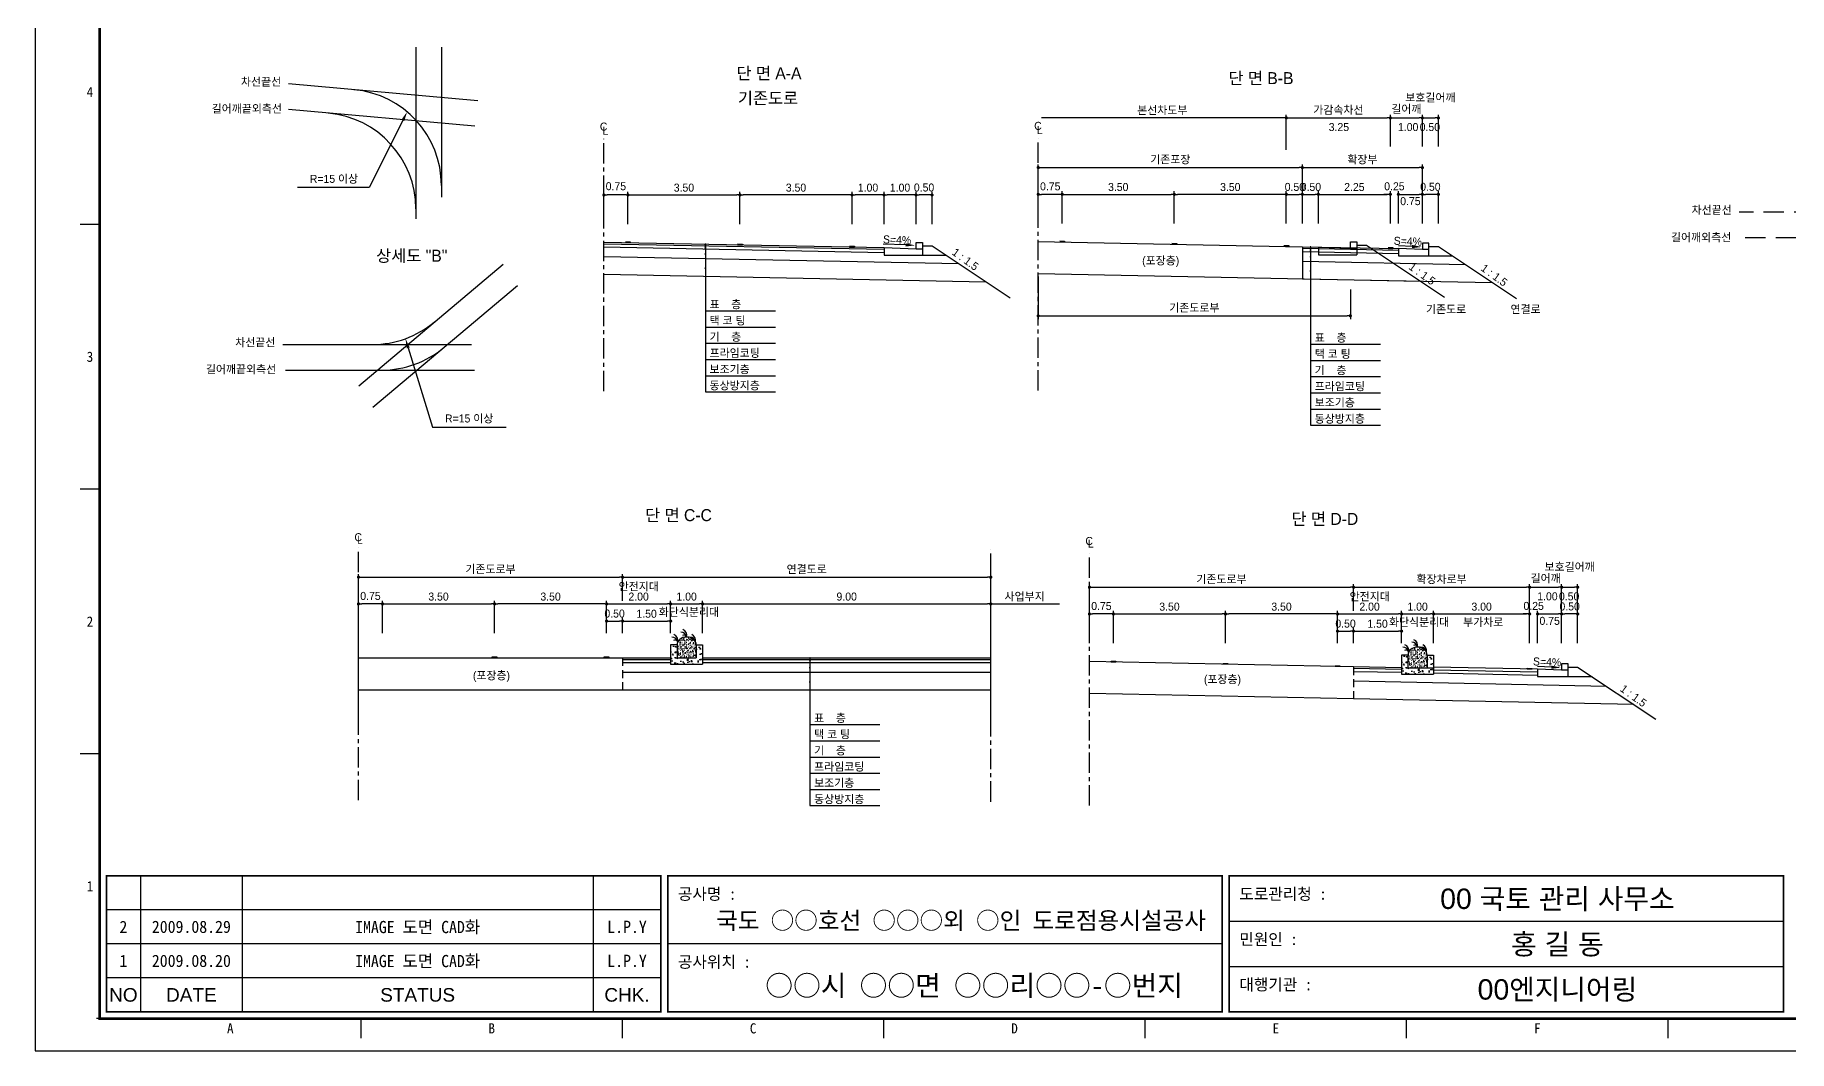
# Model space of a CAD drawing. Header units: millimetres. Extents: x 683 to 1106, y 1 to 300.
# Drawn here: x 682.8 to 956.7, y 0.7 to 159.3 of the extents above; entities that cross this region are included whole.
import ezdxf
from ezdxf.enums import TextEntityAlignment as Align

# ---------------------------------------------------------------- set-up
doc = ezdxf.new("R2010")
doc.units = ezdxf.units.MM
doc.linetypes.add('CENTER', pattern=[50.8, 31.75, -6.35, 6.35, -6.35])
doc.linetypes.add('HIDDEN', pattern=[9.525, 6.35, -3.175])
for name, color, linetype in [('CC-GSTR-0004', 4, 'Continuous'), ('CZ-DIMT-0002', 7, 'Continuous'), ('CZ-EXST-0002', 1, 'Continuous'), ('CZ-LIN1-0007', 7, 'Continuous'), ('CZ-LIN2-0003', 3, 'Continuous'), ('CZ-LINE-0001', 7, 'Continuous'), ('CZ-TEXT-BOX0', 7, 'Continuous'), ('TITLE', 7, 'Continuous')]:
    doc.layers.add(name, color=color, linetype=linetype)
doc.styles.add('견고딕', font='arial.ttf')
doc.styles.add('돋움', font='')
doc.styles.add('돋음체', font='')
doc.styles.get('돋움').set_extended_font_data('Dotum')
doc.styles.get('돋음체').set_extended_font_data('DotumChe')

# ---------------------------------------------------------------- blocks, each defined once
blk = doc.blocks.new('_Dot')
at = {"color": 0, "linetype": 'ByBlock', "lineweight": -2}
blk.add_line((-0.5, 0), (-1, 0), dxfattribs=at)
at = {"color": 0, "linetype": 'ByBlock', "const_width": 0.5}
blk.add_lwpolyline([(-0.25, 0, 1), (0.25, 0, 1)], format="xyb", close=True, dxfattribs=at)

msp = doc.modelspace()

# ---------------------------------------------------------------- hatches: boundary and pattern name
at = {"layer": 'CZ-EXST-0002'}
h = msp.add_hatch(dxfattribs=at)
h.set_pattern_fill('AR-CONC', color=256, scale=0.01, style=0)
h.set_pattern_definition([(50, (-326.082, 3544.9192), (1.8218467, -0.15939086), [0.1905, -2.0955]), (355, (-326.082, 3544.9192), (-0.3524283, 1.9105664), [0.1524, -1.6764]), (100.451, (-325.9302, 3544.9059), (1.469425, 1.7511669), [0.1619, -1.7809]), (46.1842, (-326.082, 3545.4272), (2.7107904, -0.4204233), [0.28575, -3.14325]), (96.6356, (-325.856, 3545.392), (2.3740423, 2.4742556), [0.24285, -2.67135]), (351.184, (-326.082, 3545.4272), (2.374046, 2.4742512), [0.2286, -2.5146]), (21, (-325.828, 3545.3002), (1.5161488, -1.0226552), [0.1905, -2.0955]), (326, (-325.828, 3545.3002), (0.6180203, 1.8418797), [0.1524, -1.6764]), (71.4514, (-325.7017, 3545.215), (2.1341649, 0.8192286), [0.1619, -1.7809]), (37.5, (-326.082, 3544.91916), (0.03088603, 0.84555039), [0, -1.65608, 0, -1.7018, 0, -1.68275]), (7.5, (-326.082, 3544.9192), (0.66819663, 1.00180575), [0, -0.97028, 0, -1.61798, 0, -0.64135]), (327.5, (-326.64845, 3544.91916), (1.35590595, -0.05728744), [0, -0.635, 0, -1.9812, 0, -2.6289]), (317.5, (-326.9024, 3544.9192), (1.4812918, 0.2542649), [0, -0.8255, 0, -1.31572, 0, -1.8669])])
h.paths.add_polyline_path([(787.04, 61.07), (787.04, 64.07), (786.04, 64.07), (786.04, 62.07), (783.04, 62.07), (783.04, 64.07), (782.04, 64.07), (782.04, 61.07)])
h = msp.add_hatch(dxfattribs=at)
h.set_pattern_fill('AR-SAND', color=256, scale=0.01, style=0)
h.set_pattern_definition([(37.5, (-326.08203, 3544.91916), (-0.016000313, 0.489413237), [0, -0.38608, 0, -0.4318, 0, -0.41275]), (7.5, (-326.082, 3544.91916), (0.44952328, 0.7168251), [0, -0.20828, 0, -0.34798, 0, -0.13335]), (327.5, (-326.39445, 3544.91916), (0.79099237, 0.001437185), [0, -0.127, 0, -0.4572, 0, -0.5969]), (317.5, (-326.39445, 3544.91916), (0.76355645, 0.22292932), [0, -0.0635, 0, -0.29972, 0, -0.3429])])
edge = h.paths.add_edge_path()
edge.add_line((786.04, 62.07), (786.04, 64.07))
edge.add_ellipse((784.54, 64.07), major_axis=(-1.5, 0), ratio=0.829212, start_angle=180, end_angle=360)
edge.add_line((783.04, 64.07), (783.04, 62.07))
edge.add_line((783.04, 62.07), (786.04, 62.07))
h = msp.add_hatch(dxfattribs=at)
h.set_pattern_fill('AR-SAND', color=256, scale=0.01, style=0)
h.set_pattern_definition([(37.5, (-211.91704, 3543.35076), (-0.016000313, 0.489413237), [0, -0.38608, 0, -0.4318, 0, -0.41275]), (7.5, (-211.91704, 3543.35076), (0.44952328, 0.7168251), [0, -0.20828, 0, -0.34798, 0, -0.13335]), (327.5, (-212.22946, 3543.35076), (0.79099237, 0.001437185), [0, -0.127, 0, -0.4572, 0, -0.5969]), (317.5, (-212.22946, 3543.35076), (0.76355645, 0.22292932), [0, -0.0635, 0, -0.29972, 0, -0.3429])])
edge = h.paths.add_edge_path()
edge.add_ellipse((898.7, 62.5), major_axis=(-1.5, 0), ratio=0.829212, start_angle=180, end_angle=360)
edge.add_line((897.2, 62.5), (897.2, 60.5))
edge.add_line((897.2, 60.5), (900.2, 60.5))
edge.add_line((900.2, 60.5), (900.2, 62.5))
h = msp.add_hatch(dxfattribs=at)
h.set_pattern_fill('AR-CONC', color=256, scale=0.01, style=0)
h.set_pattern_definition([(50, (-211.917, 3543.3508), (1.8218467, -0.15939086), [0.1905, -2.0955]), (355, (-211.917, 3543.3508), (-0.3524283, 1.9105664), [0.1524, -1.6764]), (100.451, (-211.7652, 3543.3375), (1.469425, 1.7511669), [0.1619, -1.7809]), (46.1842, (-211.917, 3543.8588), (2.7107904, -0.4204233), [0.28575, -3.14325]), (96.6356, (-211.6911, 3543.8237), (2.3740423, 2.4742556), [0.24285, -2.67135]), (351.184, (-211.917, 3543.8588), (2.374046, 2.4742512), [0.2286, -2.5146]), (21, (-211.663, 3543.7318), (1.5161488, -1.0226552), [0.1905, -2.0955]), (326, (-211.663, 3543.7318), (0.6180203, 1.8418797), [0.1524, -1.6764]), (71.4514, (-211.5367, 3543.6465), (2.1341649, 0.8192286), [0.1619, -1.7809]), (37.5, (-211.91704, 3543.35076), (0.03088603, 0.84555039), [0, -1.65608, 0, -1.7018, 0, -1.68275]), (7.5, (-211.917, 3543.3508), (0.66819663, 1.00180575), [0, -0.97028, 0, -1.61798, 0, -0.64135]), (327.5, (-212.48346, 3543.35076), (1.35590595, -0.05728744), [0, -0.635, 0, -1.9812, 0, -2.6289]), (317.5, (-212.7375, 3543.3508), (1.4812918, 0.2542649), [0, -0.8255, 0, -1.31572, 0, -1.8669])])
h.paths.add_polyline_path([(901.2, 59.5), (901.2, 62.5), (900.2, 62.5), (900.2, 60.5), (897.2, 60.5), (897.2, 62.5), (896.2, 62.5), (896.2, 59.5)])
at = {"layer": 'CZ-LIN1-0007'}
for points in [[(775.74, 126.89), (775.74, 127.01), (774.99, 127.03), (774.99, 126.9)], [(793.24, 126.54), (793.24, 126.66), (792.49, 126.68), (792.49, 126.55)], [(810.74, 126.19), (810.74, 126.31), (809.99, 126.33), (809.99, 126.2)], [(843.58, 127), (843.58, 127.12), (842.83, 127.14), (842.83, 127.01)], [(861.08, 126.65), (861.08, 126.77), (860.33, 126.79), (860.33, 126.66)], [(878.58, 126.3), (878.58, 126.42), (877.83, 126.44), (877.83, 126.31)], [(894.83, 125.97), (894.83, 126.1), (894.08, 126.11), (894.08, 125.99)], [(754.91, 62.07), (754.91, 62.2), (754.16, 62.2), (754.16, 62.07)], [(772.41, 62.07), (772.41, 62.2), (771.66, 62.2), (771.66, 62.07)], [(851.57, 61.4), (851.58, 61.52), (850.83, 61.54), (850.82, 61.41)], [(869.07, 61.05), (869.08, 61.17), (868.33, 61.19), (868.32, 61.06)], [(886.57, 60.7), (886.58, 60.82), (885.83, 60.84), (885.82, 60.71)], [(916.57, 60.3), (916.58, 60.42), (915.83, 60.44), (915.82, 60.31)]]:
    msp.add_hatch(color=256, dxfattribs=at).paths.add_polyline_path(points)

# ---------------------------------------------------------------- linework, layer by layer
at = {"color": 0, "linetype": 'ByBlock', "lineweight": -2}
for p, q in [((877.95, 146.35), (877.7, 146.35)), ((832.29, 70.48), (832.54, 70.48))]:
    msp.add_line(p, q, dxfattribs=at)
at = {"color": 0, "linetype": 'ByBlock', "const_width": 0.25}
for points in [[(878.08, 146.35, 1), (878.33, 146.35, 1)], [(832.16, 70.48, 1), (831.91, 70.48, 1)]]:
    msp.add_lwpolyline(points, format="xyb", close=True, dxfattribs=at)
at = {"layer": 'CC-GSTR-0004'}
for p, q in [((815.37, 126.1), (820.37, 125.9)), ((815.37, 126.1), (815.37, 124.9)), ((820.37, 126.9), (821.37, 126.9)), ((820.37, 125.9), (820.37, 126.9)), ((821.37, 126.9), (821.37, 124.9)), ((815.37, 124.9), (821.37, 124.9)), ((820.37, 125.9), (821.37, 125.9))]:
    msp.add_line(p, q, dxfattribs=at)
for points in [[(900.45, 125.8), (899.45, 125.8), (895.7, 125.95), (895.7, 124.8), (900.45, 124.8), (900.45, 126.8), (899.45, 126.8), (899.45, 125.8)], [(922.2, 60.13), (921.2, 60.13), (917.45, 60.28), (917.45, 59.13), (922.2, 59.13), (922.2, 61.13), (921.2, 61.13), (921.2, 60.13)]]:
    msp.add_lwpolyline(points, dxfattribs=at)
at = {"layer": 'CZ-EXST-0002'}
for p, q in [((742.25, 157.39), (742.25, 130.61)), ((746.24, 157.39), (746.24, 133.96)), ((751.95, 149.03), (722.36, 151.66)), ((751.46, 145.05), (722.36, 147.64)), ((839.45, 127.08), (883.2, 126.2)), ((883.2, 126.2), (883.2, 125)), ((883.2, 126.2), (888.2, 126)), ((888.2, 126), (888.2, 127)), ((888.2, 127), (889.2, 127)), ((888.2, 126), (889.2, 126)), ((889.2, 127), (889.2, 125)), ((889.2, 126.5), (890.7, 126.5)), ((890.7, 126.5), (902.9, 118.37)), ((733.33, 104.55), (755.88, 123.54)), ((883.2, 125), (889.2, 125)), ((839.45, 122.08), (899.13, 120.88)), ((735.54, 101.18), (758.14, 120.21)), ((721.45, 110.98), (750.93, 110.98)), ((721.87, 106.98), (751.41, 106.98)), ((733.29, 62.07), (774.54, 62.07)), ((888.7, 60.65), (847.45, 61.48)), ((733.29, 57.07), (774.54, 57.07)), ((888.7, 55.65), (847.45, 56.48))]:
    msp.add_line(p, q, dxfattribs=at)
at = {"layer": 'CZ-LIN1-0007'}
for p, q in [((774.99, 127.03), (775.74, 127.01)), ((774.99, 126.9), (775.74, 126.89)), ((775.74, 127.01), (775.74, 126.89)), ((792.49, 126.68), (793.24, 126.66)), ((792.49, 126.55), (793.24, 126.54)), ((793.24, 126.66), (793.24, 126.54)), ((809.99, 126.33), (810.74, 126.31)), ((809.99, 126.2), (810.74, 126.19)), ((810.74, 126.31), (810.74, 126.19)), ((842.83, 127.14), (843.58, 127.12)), ((842.83, 127.01), (843.58, 127)), ((843.58, 127.12), (843.58, 127)), ((860.33, 126.79), (861.08, 126.77)), ((860.33, 126.66), (861.08, 126.65)), ((861.08, 126.77), (861.08, 126.65)), ((877.83, 126.44), (878.58, 126.42)), ((877.83, 126.31), (878.58, 126.3)), ((878.58, 126.42), (878.58, 126.3)), ((894.08, 126.11), (894.83, 126.1)), ((894.83, 126.1), (894.83, 125.97)), ((894.08, 125.99), (894.83, 125.97)), ((754.16, 62.07), (754.16, 62.2)), ((754.16, 62.2), (754.91, 62.2)), ((754.91, 62.07), (754.16, 62.07)), ((754.91, 62.2), (754.91, 62.07)), ((771.66, 62.07), (771.66, 62.2)), ((771.66, 62.2), (772.41, 62.2)), ((772.41, 62.07), (771.66, 62.07)), ((772.41, 62.2), (772.41, 62.07)), ((850.82, 61.41), (850.83, 61.54)), ((851.57, 61.4), (850.82, 61.41)), ((850.83, 61.54), (851.58, 61.52)), ((851.58, 61.52), (851.57, 61.4)), ((868.32, 61.06), (868.33, 61.19)), ((869.07, 61.05), (868.32, 61.06)), ((868.33, 61.19), (869.08, 61.17)), ((869.08, 61.17), (869.07, 61.05)), ((885.82, 60.71), (885.83, 60.84)), ((886.57, 60.7), (885.82, 60.71)), ((885.83, 60.84), (886.58, 60.82)), ((886.58, 60.82), (886.57, 60.7)), ((915.82, 60.31), (915.83, 60.44)), ((916.57, 60.3), (915.82, 60.31)), ((915.83, 60.44), (916.58, 60.42)), ((916.58, 60.42), (916.57, 60.3))]:
    msp.add_line(p, q, dxfattribs=at)
at = {"layer": 'CZ-LIN2-0003'}
for p, q in [((771.62, 126.97), (815.37, 126.1)), ((771.62, 126.72), (815.37, 125.85)), ((771.62, 126.22), (815.37, 125.35)), ((821.37, 126.4), (822.87, 126.4)), ((822.87, 126.4), (835.07, 118.26)), ((880.7, 126.25), (880.7, 121.25)), ((880.7, 126.25), (895.7, 125.95)), ((880.7, 126), (895.7, 125.7)), ((900.45, 126.3), (901.95, 126.3)), ((901.95, 126.3), (914.15, 118.17)), ((771.62, 124.72), (827.04, 123.61)), ((821.37, 124.9), (825.12, 124.9)), ((880.7, 125.5), (895.7, 125.2)), ((880.7, 124), (906.16, 123.49)), ((900.45, 124.8), (904.2, 124.8)), ((771.62, 121.97), (831.29, 120.78)), ((880.7, 121.25), (910.42, 120.66)), ((783.04, 64.07), (782.04, 64.07)), ((782.04, 64.07), (782.04, 61.07)), ((783.04, 64.07), (783.04, 62.07)), ((786.04, 64.07), (786.04, 62.07)), ((786.04, 64.07), (787.04, 64.07)), ((787.04, 64.07), (787.04, 61.07)), ((774.54, 62.07), (782.04, 62.07)), ((774.54, 61.82), (782.04, 61.82)), ((774.54, 61.32), (782.04, 61.32)), ((782.04, 61.07), (787.04, 61.07)), ((783.04, 62.07), (786.04, 62.07)), ((787.04, 62.07), (832.04, 62.07)), ((787.04, 61.82), (832.04, 61.82)), ((787.04, 61.32), (832.04, 61.32)), ((896.2, 60.5), (888.7, 60.65)), ((896.2, 60.25), (888.7, 60.4)), ((897.2, 62.5), (896.2, 62.5)), ((896.2, 62.5), (896.2, 59.5)), ((897.2, 62.5), (897.2, 60.5)), ((897.2, 60.5), (900.2, 60.5)), ((900.2, 62.5), (901.2, 62.5)), ((900.2, 62.5), (900.2, 60.5)), ((900.2, 60.5), (901.2, 60.5)), ((901.2, 62.5), (901.2, 59.5)), ((917.45, 60.28), (901.2, 60.6)), ((922.2, 60.63), (923.7, 60.63)), ((923.7, 60.63), (935.9, 52.49)), ((774.54, 59.82), (832.04, 59.82)), ((896.2, 59.75), (888.7, 59.9)), ((928.22, 57.61), (888.7, 58.4)), ((896.2, 59.5), (901.2, 59.5)), ((917.45, 59.83), (901.2, 60.15)), ((917.45, 59.33), (901.2, 59.65)), ((922.2, 59.13), (925.95, 59.13)), ((774.54, 57.07), (832.04, 57.07)), ((932.48, 54.78), (888.7, 55.65))]:
    msp.add_line(p, q, dxfattribs=at)
for centre, radius, start, end in [((731.24, 135.81), 15, 0, 84.9204), ((727.25, 132.15), 15, 0, 84.9204), ((735.48, 125.98), 15, 270, 310.097), ((736.94, 121.98), 15, 270, 310.097), ((783.66, 65.2), 0.88, 7.8639, 92.7752), ((783.56, 65.54), 1, 347.1802, 67.3267), ((782.27, 64.41), 0.88, 7.8639, 92.7752), ((782.73, 64.38), 0.44, 19.771, 124.0366), ((782.16, 64.76), 1, 347.1802, 67.3267), ((784.12, 65.17), 0.44, 19.771, 124.0366), ((785.06, 64.41), 0.88, 7.8639, 92.7752), ((785.52, 64.38), 0.44, 19.771, 124.0366), ((784.95, 64.76), 1, 347.1802, 67.3267), ((896.44, 62.84), 0.88, 7.8639, 92.7752), ((896.89, 62.82), 0.44, 19.771, 124.0366), ((896.33, 63.19), 1, 347.1802, 67.3267), ((897.83, 63.63), 0.88, 7.8639, 92.7752), ((898.29, 63.6), 0.44, 19.771, 124.0366), ((897.72, 63.97), 1, 347.1802, 67.3267), ((899.22, 62.84), 0.88, 7.8639, 92.7752), ((899.68, 62.82), 0.44, 19.771, 124.0366), ((899.12, 63.19), 1, 347.1802, 67.3267)]:
    msp.add_arc(centre, radius, start, end, dxfattribs=at)
for centre in [(784.54, 64.07), (898.7, 62.5)]:
    msp.add_ellipse(centre, major_axis=(-1.5, 0), ratio=0.829212, start_param=3.141593, end_param=6.283185, dxfattribs=at)
at = {"layer": 'CZ-LINE-0001'}
for p, q in [((877.7, 146.35), (839.95, 146.35)), ((878.2, 141.37), (878.2, 146.85)), ((878.2, 141.87), (878.2, 146.85)), ((878.7, 146.35), (893.95, 146.35)), ((894.45, 141.87), (894.45, 146.85)), ((894.45, 141.87), (894.45, 146.85)), ((894.95, 146.35), (898.95, 146.35)), ((899.45, 141.87), (899.45, 146.85)), ((899.45, 141.87), (899.45, 146.85)), ((899.95, 146.35), (901.45, 146.35)), ((901.95, 141.87), (901.95, 146.85)), ((839.45, 134.92), (839.45, 139.1)), ((839.95, 138.6), (880.2, 138.6)), ((880.7, 134.92), (880.7, 139.1)), ((880.7, 134.92), (880.7, 139.1)), ((881.2, 138.6), (898.95, 138.6)), ((899.45, 134.92), (899.45, 139.1)), ((771.62, 129.77), (771.62, 134.82)), ((774.87, 134.32), (772.12, 134.32)), ((775.37, 129.77), (775.37, 134.82)), ((775.37, 129.77), (775.37, 134.82)), ((775.87, 134.32), (792.37, 134.32)), ((792.87, 129.77), (792.87, 134.82)), ((792.87, 129.77), (792.87, 134.82)), ((809.87, 134.32), (793.37, 134.32)), ((810.37, 129.77), (810.37, 134.82)), ((810.37, 129.77), (810.37, 134.82)), ((814.87, 134.32), (810.87, 134.32)), ((815.37, 129.77), (815.37, 134.82)), ((815.37, 129.77), (815.37, 134.82)), ((819.87, 134.32), (815.87, 134.32)), ((820.37, 132.21), (820.37, 134.82)), ((820.37, 129.77), (820.37, 134.82)), ((822.37, 134.32), (820.87, 134.32)), ((822.87, 129.77), (822.87, 134.82)), ((839.45, 129.87), (839.45, 134.92)), ((842.7, 134.42), (839.95, 134.42)), ((843.2, 129.87), (843.2, 134.92)), ((843.2, 129.87), (843.2, 134.92)), ((843.7, 134.42), (860.2, 134.42)), ((860.7, 129.87), (860.7, 134.92)), ((860.7, 129.87), (860.7, 134.92)), ((877.7, 134.42), (861.2, 134.42)), ((878.2, 129.87), (878.2, 134.92)), ((878.2, 129.87), (878.2, 134.92)), ((878.7, 134.42), (880.2, 134.42)), ((880.7, 129.87), (880.7, 134.92)), ((880.7, 129.87), (880.7, 134.92)), ((881.2, 134.42), (882.7, 134.42)), ((883.2, 129.87), (883.2, 134.92)), ((883.2, 129.87), (883.2, 134.92)), ((883.7, 134.42), (893.95, 134.42)), ((893.95, 134.42), (893.45, 134.42)), ((894.45, 129.87), (894.45, 134.92)), ((894.45, 129.87), (894.45, 134.92)), ((895.7, 129.87), (895.7, 134.92)), ((895.7, 129.87), (895.7, 134.92)), ((896.2, 134.42), (896.7, 134.42)), ((896.2, 134.42), (898.95, 134.42)), ((899.45, 132.32), (899.45, 134.92)), ((899.45, 129.87), (899.45, 134.92)), ((901.45, 134.42), (899.95, 134.42)), ((901.95, 129.87), (901.95, 134.92)), ((787.47, 126.65), (787.47, 103.57)), ((881.98, 126.23), (881.98, 98.37)), ((839.45, 121.58), (839.45, 114.96)), ((888.2, 119.57), (888.2, 114.96)), ((787.47, 116.23), (798.4, 116.23)), ((839.95, 115.46), (887.7, 115.46)), ((787.47, 113.7), (798.4, 113.7)), ((787.47, 111.17), (798.4, 111.17)), ((881.98, 111.02), (892.92, 111.02)), ((787.47, 108.63), (798.4, 108.63)), ((881.98, 108.49), (892.92, 108.49)), ((787.47, 106.1), (798.4, 106.1)), ((881.98, 105.96), (892.92, 105.96)), ((787.47, 103.57), (798.4, 103.57)), ((881.98, 103.43), (892.92, 103.43)), ((881.98, 100.9), (892.92, 100.9)), ((881.98, 98.37), (892.92, 98.37)), ((733.29, 70.98), (733.29, 75.15)), ((733.79, 74.65), (774.04, 74.65)), ((774.54, 70.98), (774.54, 75.15)), ((774.54, 70.98), (774.54, 75.15)), ((775.04, 74.65), (831.54, 74.65)), ((832.04, 70.98), (832.04, 75.15)), ((733.29, 50.9), (733.29, 71.3)), ((847.45, 69.41), (847.45, 73.59)), ((847.95, 73.09), (888.2, 73.09)), ((888.7, 69.41), (888.7, 73.59)), ((888.7, 69.41), (888.7, 73.59)), ((889.2, 73.09), (915.7, 73.09)), ((916.2, 69.41), (916.2, 73.59)), ((916.2, 68.61), (916.2, 73.59)), ((916.7, 73.09), (920.7, 73.09)), ((921.2, 68.61), (921.2, 73.59)), ((921.2, 68.61), (921.2, 73.59)), ((921.7, 73.09), (923.2, 73.09)), ((923.7, 68.61), (923.7, 73.59)), ((733.29, 65.93), (733.29, 70.98)), ((736.54, 70.48), (733.79, 70.48)), ((737.04, 65.93), (737.04, 70.98)), ((737.04, 65.93), (737.04, 70.98)), ((737.54, 70.48), (754.04, 70.48)), ((754.54, 65.93), (754.54, 70.98)), ((754.54, 65.93), (754.54, 70.98)), ((771.54, 70.48), (755.04, 70.48)), ((772.04, 65.93), (772.04, 70.98)), ((772.04, 65.93), (772.04, 70.98)), ((772.54, 70.48), (781.54, 70.48)), ((782.04, 65.93), (782.04, 70.98)), ((782.04, 65.93), (782.04, 70.98)), ((782.54, 70.48), (786.54, 70.48)), ((787.04, 65.93), (787.04, 70.98)), ((787.04, 65.93), (787.04, 70.98)), ((787.54, 70.48), (831.54, 70.48)), ((832.04, 50.65), (832.04, 71.05)), ((832.04, 65.93), (832.04, 70.98)), ((832.04, 65.93), (832.04, 70.98)), ((832.54, 70.48), (842.75, 70.48)), ((847.45, 64.36), (847.45, 69.41)), ((850.7, 68.91), (847.95, 68.91)), ((851.2, 64.36), (851.2, 69.41)), ((851.2, 64.36), (851.2, 69.41)), ((851.7, 68.91), (868.2, 68.91)), ((868.7, 64.36), (868.7, 69.41)), ((868.7, 64.36), (868.7, 69.41)), ((885.7, 68.91), (869.2, 68.91)), ((886.2, 64.36), (886.2, 69.41)), ((886.2, 64.36), (886.2, 69.41)), ((886.7, 68.91), (895.7, 68.91)), ((896.2, 64.36), (896.2, 69.41)), ((896.2, 64.36), (896.2, 69.41)), ((896.7, 68.91), (900.7, 68.91)), ((901.2, 64.36), (901.2, 69.41)), ((901.2, 64.36), (901.2, 69.41)), ((901.7, 68.91), (915.7, 68.91)), ((915.7, 68.91), (915.2, 68.91)), ((916.2, 64.36), (916.2, 69.41)), ((916.2, 64.36), (916.2, 69.41)), ((917.45, 64.36), (917.45, 69.41)), ((917.45, 64.36), (917.45, 69.41)), ((917.95, 68.91), (920.7, 68.91)), ((917.95, 68.91), (918.45, 68.91)), ((921.2, 66.8), (921.2, 69.41)), ((921.2, 64.36), (921.2, 69.41)), ((923.2, 68.91), (921.7, 68.91)), ((923.7, 64.36), (923.7, 69.41)), ((772.04, 65.93), (772.04, 68.3)), ((772.54, 67.8), (774.04, 67.8)), ((774.54, 65.93), (774.54, 68.3)), ((774.54, 65.93), (774.54, 68.3)), ((775.04, 67.8), (781.54, 67.8)), ((782.04, 65.93), (782.04, 68.3)), ((886.2, 64.36), (886.2, 66.73)), ((886.7, 66.23), (888.2, 66.23)), ((888.7, 64.36), (888.7, 66.73)), ((888.7, 64.36), (888.7, 66.73)), ((889.2, 66.23), (895.7, 66.23)), ((896.2, 64.36), (896.2, 66.73)), ((803.8, 62.07), (803.8, 38.99)), ((803.8, 51.65), (814.73, 51.65)), ((803.8, 49.12), (814.73, 49.12)), ((803.8, 46.58), (814.73, 46.58)), ((803.8, 44.05), (814.73, 44.05)), ((803.8, 41.52), (814.73, 41.52)), ((803.8, 38.99), (814.73, 38.99))]:
    msp.add_line(p, q, dxfattribs=at)
at = {"layer": 'CZ-LINE-0001', "linetype": 'CENTER', "ltscale": 0.1}
for p, q in [((771.62, 103.69), (771.62, 143.07)), ((839.45, 103.8), (839.45, 143.18)), ((733.29, 39.86), (733.29, 79.24)), ((832.04, 39.61), (832.04, 78.99)), ((847.45, 39.01), (847.45, 78.39))]:
    msp.add_line(p, q, dxfattribs=at)
at = {"layer": 'CZ-LINE-0001', "linetype": 'HIDDEN', "ltscale": 0.5}
for p, q in [((965.43, 131.65), (948.9, 131.65)), ((981.62, 127.65), (948.9, 127.65))]:
    msp.add_line(p, q, dxfattribs=at)
at = {"layer": 'CZ-LINE-0001', "linetype": 'HIDDEN', "ltscale": 0.2}
for p, q in [((774.54, 62.07), (774.54, 57.07)), ((888.7, 60.65), (888.7, 55.65))]:
    msp.add_line(p, q, dxfattribs=at)
at = {"layer": 'CZ-LINE-0001'}
for points in [[(740.21, 145.95), (734.98, 135.49), (723.75, 135.49)], [(818.74, 126.52), (815.24, 126.66)], [(897.84, 126.27), (895.7, 126.36)], [(741.07, 110.45), (744.86, 98.08), (756.36, 98.08)], [(919.59, 60.6), (917.45, 60.69)]]:
    msp.add_lwpolyline(points, dxfattribs=at)
at = {"layer": 'CZ-LINE-0001', "linetype": 'ByBlock'}
for centre, start, end in [((787.47, 126.59), 0, 180), ((787.47, 126.59), 0, 180), ((787.47, 126.59), 180, 0), ((787.47, 126.59), 180, 0), ((787.47, 126.39), 0, 180), ((787.47, 126.39), 0, 180), ((787.47, 126.39), 180, 0), ((787.47, 126.39), 180, 0), ((787.47, 126.16), 0, 180), ((787.47, 126.16), 0, 180), ((787.47, 126.16), 180, 0), ((787.47, 126.16), 180, 0), ((881.98, 126.17), 0, 180), ((881.98, 126.17), 0, 180), ((881.98, 126.17), 180, 0), ((881.98, 126.17), 180, 0), ((881.98, 125.97), 0, 180), ((881.98, 125.97), 0, 180), ((787.46, 125.9), 0, 180), ((787.46, 125.9), 0, 180), ((787.46, 125.9), 180, 0), ((787.46, 125.9), 180, 0), ((787.46, 125.11), 0, 180), ((787.46, 125.11), 0, 180), ((787.46, 125.11), 180, 0), ((787.46, 125.11), 180, 0), ((881.98, 125.97), 180, 0), ((881.98, 125.97), 180, 0), ((881.98, 125.73), 0, 180), ((881.98, 125.73), 0, 180), ((881.98, 125.73), 180, 0), ((881.98, 125.73), 180, 0), ((881.98, 125.48), 0, 180), ((881.98, 125.48), 0, 180), ((881.98, 125.48), 180, 0), ((881.98, 125.48), 180, 0), ((881.98, 124.68), 0, 180), ((881.98, 124.68), 0, 180), ((881.98, 124.68), 180, 0), ((881.98, 124.68), 180, 0), ((787.46, 122.87), 0, 180), ((787.46, 122.87), 0, 180), ((787.46, 122.87), 180, 0), ((787.46, 122.87), 180, 0), ((803.79, 61.32), 0, 180), ((803.79, 61.32), 0, 180), ((803.79, 61.32), 180, 0), ((803.79, 61.32), 180, 0), ((803.79, 60.53), 0, 180), ((803.79, 60.53), 0, 180), ((803.79, 60.53), 180, 0), ((803.79, 60.53), 180, 0), ((803.8, 62.01), 0, 180), ((803.8, 62.01), 0, 180), ((803.8, 62.01), 180, 0), ((803.8, 62.01), 180, 0), ((803.8, 61.81), 0, 180), ((803.8, 61.81), 0, 180), ((803.8, 61.81), 180, 0), ((803.8, 61.81), 180, 0), ((803.8, 61.57), 0, 180), ((803.8, 61.57), 0, 180), ((803.8, 61.57), 180, 0), ((803.8, 61.57), 180, 0), ((803.79, 58.29), 0, 180), ((803.79, 58.29), 0, 180), ((803.79, 58.29), 180, 0), ((803.79, 58.29), 180, 0)]:
    msp.add_arc(centre, 0.0625, start, end, dxfattribs=at)
at = {"layer": 'CZ-LINE-0001'}
for start, end in [(0, 180), (0, 180), (180, 0), (180, 0)]:
    msp.add_arc((881.98, 122.45), 0.0625, start, end, dxfattribs=at)
for points in [[(739.99, 146.07), (740.88, 147.3), (740.44, 145.84)], [(818.75, 126.77), (820.24, 126.46), (818.73, 126.27)], [(897.85, 126.52), (899.34, 126.21), (897.83, 126.02)], [(740.83, 110.38), (740.63, 111.88), (741.3, 110.52)], [(919.6, 60.85), (921.09, 60.54), (919.58, 60.35)]]:
    msp.add_solid(points, dxfattribs=at)
at = {"layer": 'TITLE', "color": 7, "linetype": 'Continuous'}
for p, q in [((692.86, 129.72), (689.84, 129.72)), ((692.86, 88.39), (689.84, 88.39)), ((692.86, 47.06), (689.84, 47.06)), ((733.69, 2.71), (733.69, 5.74)), ((774.51, 2.71), (774.51, 5.74)), ((815.33, 2.71), (815.33, 5.74)), ((856.16, 2.71), (856.16, 5.74)), ((896.98, 2.71), (896.98, 5.74)), ((937.81, 2.71), (937.81, 5.74))]:
    msp.add_line(p, q, dxfattribs=at)
at = {"layer": 'TITLE', "ltscale": 150}
for p, q in [((699.23, 28.02), (699.23, 6.8)), ((715.14, 28.02), (715.14, 6.8)), ((769.92, 28.02), (769.92, 6.8)), ((780.53, 22.71), (693.92, 22.71)), ((869.26, 20.94), (955.87, 20.94)), ((780.53, 17.41), (693.92, 17.41)), ((868.2, 17.41), (781.59, 17.41)), ((869.26, 13.87), (955.87, 13.87)), ((780.53, 12.1), (693.92, 12.1))]:
    msp.add_line(p, q, dxfattribs=at)
at = {"layer": 'TITLE'}
msp.add_line((1101.22, 5.74), (692.36, 5.74), dxfattribs=at)
msp.add_lwpolyline([(682.78, 0.7), (1106.14, 0.7), (1106.14, 300.08), (682.78, 300.08)], close=True, dxfattribs=at)
at = {"layer": 'TITLE', "linetype": 'Continuous', "const_width": 0.403}
msp.add_lwpolyline([(692.86, 5.74), (692.86, 295.04), (1101.11, 295.04), (1101.11, 5.74)], close=True, dxfattribs=at)
at = {"layer": 'TITLE', "ltscale": 150, "const_width": 0.265}
for points in [[(693.92, 28.02), (780.53, 28.02), (780.53, 6.8), (693.92, 6.8)], [(781.59, 28.02), (868.2, 28.02), (868.2, 6.8), (781.59, 6.8)], [(955.87, 6.8), (869.26, 6.8), (869.26, 28.02), (955.87, 28.02)]]:
    msp.add_lwpolyline(points, close=True, dxfattribs=at)

# ---------------------------------------------------------------- block references
at = {"layer": 'CZ-LINE-0001', "xscale": 0.5, "yscale": 0.5, "zscale": 0.5, "rotation": 180}
for p in [(878.2, 146.35), (894.45, 146.35), (899.45, 146.35), (839.45, 138.6), (880.7, 138.6), (771.62, 134.32), (775.37, 134.32), (792.87, 134.32), (810.37, 134.32), (815.37, 134.32), (820.37, 134.32), (839.45, 134.42), (843.2, 134.42), (860.7, 134.42), (878.2, 134.42), (880.7, 134.42), (883.2, 134.42), (895.7, 134.42), (895.7, 134.42), (899.45, 134.42), (839.45, 115.46), (733.29, 74.65), (774.54, 74.65), (847.45, 73.09), (888.7, 73.09), (916.2, 73.09), (921.2, 73.09), (733.29, 70.48), (737.04, 70.48), (754.54, 70.48), (772.04, 70.48), (782.04, 70.48), (787.04, 70.48), (847.45, 68.91), (851.2, 68.91), (868.7, 68.91), (886.2, 68.91), (896.2, 68.91), (901.2, 68.91), (917.45, 68.91), (917.45, 68.91), (921.2, 68.91), (772.04, 67.8), (774.54, 67.8), (886.2, 66.23), (888.7, 66.23)]:
    msp.add_blockref('_Dot', p, dxfattribs=at)
at = {"layer": 'CZ-LINE-0001', "xscale": 0.5, "yscale": 0.5, "zscale": 0.5}
for p in [(894.45, 146.35), (899.45, 146.35), (901.95, 146.35), (880.7, 138.6), (899.45, 138.6), (775.37, 134.32), (792.87, 134.32), (810.37, 134.32), (815.37, 134.32), (820.37, 134.32), (822.87, 134.32), (843.2, 134.42), (860.7, 134.42), (878.2, 134.42), (880.7, 134.42), (883.2, 134.42), (894.45, 134.42), (894.45, 134.42), (899.45, 134.42), (901.95, 134.42), (888.2, 115.46), (774.54, 74.65), (832.04, 74.65), (888.7, 73.09), (916.2, 73.09), (921.2, 73.09), (923.7, 73.09), (737.04, 70.48), (754.54, 70.48), (772.04, 70.48), (782.04, 70.48), (787.04, 70.48), (832.04, 70.48), (851.2, 68.91), (868.7, 68.91), (886.2, 68.91), (896.2, 68.91), (901.2, 68.91), (916.2, 68.91), (916.2, 68.91), (921.2, 68.91), (923.7, 68.91), (774.54, 67.8), (782.04, 67.8), (888.7, 66.23), (896.2, 66.23)]:
    msp.add_blockref('_Dot', p, dxfattribs=at)

# ---------------------------------------------------------------- texts
at = {"layer": 'CZ-DIMT-0002', "style": '돋움'}
for s, p in [('차선끝선', (718.08, 151.99)), ('길어깨끝외측선', (715.85, 147.79)), ('C', (771.58, 145)), ('C', (839.41, 145.11)), ('L', (771.84, 144.34)), ('L', (839.67, 144.45)), ('R=15 이상', (729.46, 136.84)), ('차선끝선', (944.63, 131.99)), ('차선끝선', (717.18, 111.31)), ('길어깨끝외측선', (714.95, 107.11)), ('R=15 이상', (750.58, 99.43)), ('C', (733.25, 80.9)), ('L', (733.51, 80.5)), ('C', (847.41, 80.31)), ('L', (847.67, 79.91))]:
    msp.add_text(s, height=1.25, dxfattribs=at).set_placement(p, align=Align.MIDDLE_CENTER)
for s, p in [('3.25', (884.82, 144.3)), ('1.00', (895.64, 144.3)), ('0.50', (899.03, 144.3)), ('길어깨외측선', (938.28, 127.08)), ('(포장층)', (855.68, 123.46)), ('표    층', (788.12, 116.62)), ('택 코 팅', (788.12, 114.09)), ('기존도로', (900.02, 115.86)), ('연결로', (913.21, 115.86)), ('기    층', (788.12, 111.55)), ('표    층', (882.63, 111.41)), ('프라임코팅', (788.12, 109.02)), ('택 코 팅', (882.63, 108.88)), ('보조기층', (788.12, 106.49)), ('기    층', (882.63, 106.35)), ('동상방지층', (788.12, 103.96)), ('프라임코팅', (882.63, 103.82)), ('보조기층', (882.63, 101.29)), ('동상방지층', (882.63, 98.76)), ('안전지대', (773.92, 72.58)), ('사업부지', (834.19, 71.01)), ('안전지대', (888.08, 71.01)), ('1.00', (917.39, 71.04)), ('0.50', (920.78, 71.04)), ('화단식분리대', (780.19, 68.6)), ('화단식분리대', (894.23, 67.03)), ('부가차로', (905.81, 67.03)), ('(포장층)', (751.16, 58.69)), ('(포장층)', (865.33, 58.1)), ('표    층', (804.45, 52.04)), ('택 코 팅', (804.45, 49.51)), ('기    층', (804.45, 46.97)), ('프라임코팅', (804.45, 44.44)), ('보조기층', (804.45, 41.91)), ('동상방지층', (804.45, 39.38))]:
    msp.add_text(s, height=1.25, dxfattribs=at).set_placement(p)
for s, rotation, p in [('S=4%', 357.7094, (817.41, 127.32)), ('S=4%', 357.7094, (897.18, 127.1)), ('1 : 1.5', 323.8881, (828.08, 124.28)), ('1 : 1.5', 323.8881, (899.42, 122.01)), ('1 : 1.5', 323.8881, (910.67, 121.81)), ('S=4%', 357.7094, (918.93, 61.43)), ('1 : 1.5', 323.8881, (932.42, 56.14))]:
    msp.add_text(s, height=1.25, rotation=rotation, dxfattribs=at).set_placement(p, align=Align.MIDDLE_CENTER)
at = {"layer": 'CZ-DIMT-0002', "insert": (858.83, 147.49), "char_height": 1.25, "attachment_point": 5, "style": '돋움'}
msp.add_mtext('본선차도부', dxfattribs=at)
at = {"layer": 'CZ-LINE-0001', "char_height": 1.25, "attachment_point": 5, "style": '돋움'}
for s, insert in [('\\A1;가감속차선', (886.33, 147.54)), ('\\A1;길어깨', (896.95, 147.67)), ('\\A1;보호길어깨', (900.7, 149.46)), ('\\A1;기존포장', (860.08, 139.8)), ('\\A1;확장부', (890.08, 139.8)), ('\\A1;0.75', (773.49, 135.68)), ('\\A1;3.50', (784.12, 135.46)), ('\\A1;3.50', (801.62, 135.46)), ('\\A1;1.00', (812.87, 135.46)), ('\\A1;1.00', (817.87, 135.46)), ('\\A1;0.50', (821.62, 135.48)), ('\\A1;0.75', (841.33, 135.66)), ('\\A1;3.50', (851.95, 135.56)), ('\\A1;3.50', (869.45, 135.56)), ('\\A1;0.50', (879.54, 135.57)), ('\\A1;0.50', (882.04, 135.57)), ('\\A1;2.25', (888.83, 135.56)), ('\\A1;0.25', (895.08, 135.67)), ('\\A1;0.50', (900.7, 135.59)), ('\\A1;0.75', (897.58, 133.35)), ('\\A1;기존도로부', (863.83, 116.65)), ('\\A1;기존도로부', (753.91, 75.85)), ('\\A1;보호길어깨', (922.45, 76.2)), ('\\A1;연결도로', (803.29, 75.84)), ('\\A1;기존도로부', (868.07, 74.28)), ('\\A1;확장차로{\\fGulimChe|b0|i0|c129|p32;부}', (902.45, 74.28)), ('\\A1;길어깨', (918.7, 74.41)), ('\\A1;0.75', (735.16, 71.72)), ('\\A1;3.50', (745.79, 71.62)), ('\\A1;3.50', (763.29, 71.62)), ('\\A1;2.00', (777.04, 71.62)), ('\\A1;1.00', (784.54, 71.62)), ('\\A1;9.00', (809.54, 71.62)), ('\\A1;0.50', (773.29, 68.97)), ('\\A1;1.50', (778.29, 68.94)), ('\\A1;0.75', (849.32, 70.15)), ('\\A1;3.50', (859.95, 70.05)), ('\\A1;3.50', (877.45, 70.05)), ('\\A1;2.00', (891.2, 70.05)), ('\\A1;1.00', (898.7, 70.05)), ('\\A1;3.00', (908.7, 70.05)), ('\\A1;0.25', (916.83, 70.16)), ('\\A1;0.75', (919.33, 67.83)), ('\\A1;0.50', (922.45, 70.08)), ('\\A1;0.50', (887.45, 67.4)), ('\\A1;1.50', (892.45, 67.38))]:
    msp.add_mtext(s, dxfattribs=dict(at, insert=insert))
at = {"layer": 'CZ-TEXT-BOX0', "style": '돋움'}
for s, p in [('단 면 A-A', (797.4, 153.32)), ('단 면 B-B', (874.24, 152.56)), ('기존도로', (797.25, 149.43)), ('상세도 "B"', (741.61, 124.84)), ('단 면 C-C', (783.27, 84.34)), ('단 면 D-D', (884.22, 83.75))]:
    msp.add_text(s, height=1.875, dxfattribs=at).set_placement(p, align=Align.MIDDLE_CENTER)
at = {"layer": 'TITLE', "color": 3, "linetype": 'Continuous', "style": '돋음체'}
for s, p in [('4', (691.35, 150.39)), ('3', (691.35, 109.06)), ('2', (691.35, 67.73)), ('1', (691.35, 26.41)), ('A', (713.27, 4.22)), ('B', (754.1, 4.22)), ('C', (794.92, 4.22)), ('D', (835.75, 4.22)), ('E', (876.57, 4.22)), ('F', (917.4, 4.22))]:
    msp.add_text(s, height=1.59, dxfattribs=at).set_placement(p, align=Align.MIDDLE)
at = {"layer": 'TITLE', "style": '돋음체'}
for s, p in [('공사명 : ', (783.18, 24.3)), ('도로관리청 :', (870.86, 24.3)), ('민원인 :', (870.86, 17.23)), ('공사위치 :', (783.18, 13.69)), ('대행기관 :', (870.86, 10.16))]:
    msp.add_text(s, height=1.804, dxfattribs=at).set_placement(p)
at = {"layer": 'TITLE', "color": 7, "linetype": 'Continuous'}
for s, height, style, p in [('00 국토 관리 사무소', 3.1832, '견고딕', (920.53, 24.48)), ('국도 ○○호선 ○○○외 ○인 도로점용시설공사', 2.7, '돋음체', (827.4, 21.09)), ('홍 길 동', 3.183, '견고딕', (920.53, 17.41)), ('○○시 ○○면 ○○리○○-○번지', 3.1832, '돋음체', (829.43, 10.93)), ('00엔지니어링', 3.183, '견고딕', (920.53, 10.33))]:
    msp.add_text(s, height=height, dxfattribs=dict(at, style=style)).set_placement(p, align=Align.MIDDLE)
at = {"layer": 'TITLE', "color": 1, "linetype": 'Continuous', "style": '돋음체'}
msp.add_text('2', height=1.91, dxfattribs=at).set_placement((696.57, 20.06), align=Align.MIDDLE)
at = {"layer": 'TITLE', "linetype": 'Continuous'}
for s, height, style, p in [('2009.08.29', 1.91, '돋음체', (707.19, 20.06)), ('L.P.Y', 1.91, '돋음체', (775.23, 20.06)), ('1', 1.91, '돋음체', (696.57, 14.75)), ('2009.08.20', 1.91, '돋음체', (707.19, 14.75)), ('L.P.Y', 1.91, '돋음체', (775.23, 14.75)), ('NO', 2.122, '견고딕', (696.57, 9.45)), ('DATE', 2.122, '견고딕', (707.19, 9.45)), ('STATUS', 2.122, '견고딕', (742.53, 9.45)), ('CHK.', 2.122, '견고딕', (775.23, 9.45))]:
    msp.add_text(s, height=height, dxfattribs=dict(at, style=style)).set_placement(p, align=Align.MIDDLE)
at = {"layer": 'TITLE', "style": '돋음체'}
for p in [(742.53, 20.06), (742.53, 14.75)]:
    msp.add_text('IMAGE 도면 CAD화', height=1.9099, dxfattribs=at).set_placement(p, align=Align.MIDDLE)

doc.saveas('drawing.dxf')
